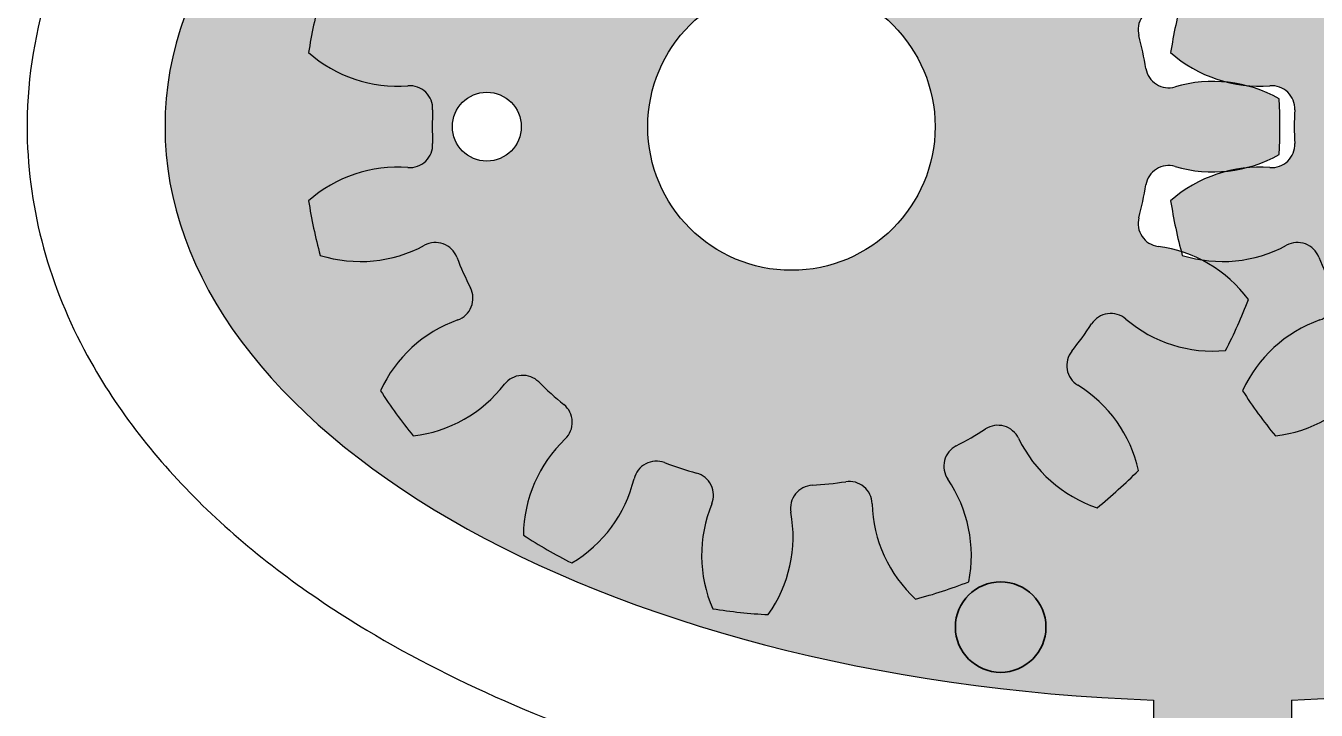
# Model space of a CAD drawing. Header units: millimetres. Extents: x -30196 to -29646, y -21694 to -21274.
# Drawn here: x -30030.02 to -30001.95, y -21411.72 to -21396.83 of the extents above; entities that cross this region are included whole.
import ezdxf

# ---------------------------------------------------------------- set-up
doc = ezdxf.new("R2010")
doc.units = ezdxf.units.MM
doc.layers.add('AM_8', color=1, linetype='Continuous', lineweight=25)

# ---------------------------------------------------------------- blocks, each defined once
blk = doc.blocks.new('e2')
at = {"lineweight": 30}
for centre, radius in [((0, 6.625), 0.75), ((0, 0), 3.125)]:
    blk.add_circle(centre, radius, dxfattribs=at)
at = {"color": 6, "lineweight": 30}
for centre, radius, start, end in [((0, 0), 10.625, 98.72179194000488, 105.278208059838), ((-3.813156028834783, 8.564488665400859), 2.93314621950437, 355.6376122819815, 41.3459205869194), ((3.813156028834783, 8.564488665400859), 2.93314621950437, 138.6540794130806, 184.3623877180185), ((0, 0), 10.625, 74.72179194016198, 81.27820805999514), ((0, 9.375), 2.93314621950437, 162.6540794131785, 208.362387718167), ((0, 9.375), 2.93314621950437, 331.6376122818331, 17.34592058682151), ((0, 0), 10.625, 122.7217919400385, 129.2782080599219), ((-6.966982738849765, 6.273099434616597), 2.93314621950437, 19.63761228198677, 65.345920586793), ((6.966982738849765, 6.273099434616597), 2.93314621950437, 114.654079413207, 160.3623877180133), ((0, 0), 10.625, 50.72179194007808, 57.2782080599615), ((-3.813156028834783, 8.564488665400859), 2.93314621950437, 186.6540794132459, 232.3623877181557), ((-0.3899559764831793, 8.303348155193817), 0.5, 175.6376122819815, 272.6888463020127), ((0.3899559764831793, 8.303348155193817), 0.5, 267.3111536979873, 4.362387718018495), ((3.813156028834783, 8.564488665400859), 2.93314621950437, 307.6376122818443, 353.3459205867541), ((-3.021033443939814, 7.744095375226607), 0.5, 291.3111536980895, 28.36238771816699), ((3.021033443939814, 7.744095375226607), 0.5, 151.637612281833, 248.6888463019105), ((0, 0), 7.8125, 87.31115369798731, 92.68884630201268), ((-3.733518465931411, 7.426876605582947), 0.5, 199.6376122819867, 296.6888463020224), ((0, 0), 7.8125, 111.3111536980895, 116.6888463020224), ((0, 0), 7.8125, 63.31115369797758, 68.68884630191054), ((3.733518465931411, 7.426876605582947), 0.5, 243.3111536979776, 340.3623877180132), ((-5.909658736673009, 5.845818151985441), 0.5, 315.3111536980223, 52.36238771815568), ((5.909658736673009, 5.845818151985441), 0.5, 127.6376122818443, 224.6888463019777), ((0, 0), 10.625, 146.721791939949, 153.2782080599659), ((-8.916154840266245, 2.897034322264517), 2.93314621950437, 43.63761228185203, 89.34592058683705), ((8.916154840266245, 2.897034322264517), 2.93314621950437, 90.65407941316295, 136.362387718148), ((0, 0), 10.625, 26.72179194003405, 33.27820806005096), ((0, 0), 7.8125, 135.3111536980223, 140.6888463020146), ((0, 0), 7.8125, 39.31115369798542, 44.68884630197773), ((-6.966982738849765, 6.273099434616597), 2.93314621950437, 210.6540794131534, 256.3623877181242), ((-6.431521694670664, 5.266230619807175), 0.5, 223.6376122818521, 320.6888463020146), ((6.431521694670664, 5.266230619807175), 0.5, 219.3111536979854, 316.362387718148), ((6.966982738849765, 6.273099434616597), 2.93314621950437, 283.6376122818758, 329.3459205868465), ((-7.776450346274942, 2.936745862669341), 0.5, 339.3111536980178, 76.36238771812424), ((7.776450346274942, 2.936745862669341), 0.5, 103.6376122818758, 200.6888463019821), ((0, 0), 7.8125, 159.3111536980179, 164.6888463019964), ((0, 0), 7.8125, 15.31115369800354, 20.68884630198211), ((-8.017456393856264, 2.195005517667596), 0.5, 247.6376122818487, 344.6888463019965), ((8.017456393856264, 2.195005517667596), 0.5, 195.3111536980036, 292.3623877181513), ((0, 0), 10.625, 170.7217919400866, 177.2782080598584), ((-9.323642769079015, -0.9799543431327038), 2.93314621950437, 67.63761228184867, 113.3459205869055), ((9.192798228323227, -0.3027362382381398), 2.261209019701503, 54.24985161595368, 115.827068113219), ((2.546585164964199e-10, 2.546585164964199e-11), 10.62499999974242, 2.721791940141617, 8.292447508360153), ((-8.916154840266245, 2.897034322264517), 2.93314621950437, 234.6540794130817, 280.3623877180716), ((8.916154840266245, 2.897034322264517), 2.93314621950437, 259.6376122819284, 305.3459205869183), ((-8.298623044174747, -0.4801164657947083), 0.5, 3.311153698048589, 100.3623877180716), ((8.298623044174747, -0.4801164657947083), 0.5, 79.63761228192838, 176.6888463019514), ((0, 0), 7.8125, 183.3111536980486, 188.6888463020397), ((0, 0), 7.8125, 351.3111536979603, 356.6888463019514), ((-8.217100046244013, -1.255755979484093), 0.5, 271.6376122819939, 8.68884630203973), ((8.217100046244013, -1.255755979484093), 0.5, 171.3111536979603, 268.3623877180061), ((-8.118988160480512, -4.6875), 2.93314621950437, 91.63761228199394, 137.3459205867088), ((8.118988160480512, -4.6875), 2.93314621950437, 42.65407941329116, 88.36238771800606), ((0, 0), 10.625, 194.7217919401221, 201.2782080599105), ((0, 0), 10.625, 338.7217919400895, 345.2782080598779), ((-7.385888427110331, -3.813962295604142), 0.5, 27.3111536980692, 124.3623877181518), ((7.385888427110331, -3.813962295604142), 0.5, 55.63761228184823, 152.6888463019308), ((-9.323642769079015, -0.9799543431327038), 2.93314621950437, 258.654079413144, 304.3623877181518), ((0, 0), 7.8125, 207.3111536980692, 212.688846302026), ((0, 0), 7.8125, 327.311153697974, 332.6888463019308), ((9.323642769079015, -0.9799543431327038), 2.93314621950437, 235.6376122818482, 281.3459205868559), ((-6.995932450627151, -4.489385859593312), 0.5, 295.6376122819009, 32.68884630202601), ((6.995932450627151, -4.489385859593312), 0.5, 147.311153697974, 244.3623877180991), ((-5.510486740240594, -7.584534322264517), 2.93314621950437, 115.6376122819009, 161.3459205867765), ((5.510486740240594, -7.584534322264517), 2.93314621950437, 18.65407941322349, 64.36238771809907), ((-5.196066602307837, -6.488339395746152), 0.5, 51.31115369800138, 148.3623877180731), ((0, 0), 7.8125, 231.3111536980014, 236.6888463019745), ((0, 0), 7.8125, 303.3111536980255, 308.6888463019986), ((5.196066602307837, -6.488339395746152), 0.5, 31.63761228192687, 128.6888463019986), ((-8.118988160480512, -4.6875), 2.93314621950437, 282.6540794131773, 328.3623877180731), ((8.118988160480512, -4.6875), 2.93314621950437, 211.6376122819269, 257.3459205868227), ((0, 0), 10.625, 218.7217919400437, 225.2782080599095), ((-4.565104578243336, -6.946760139788239), 0.5, 319.6376122819569, 56.68884630197451), ((4.565104578243336, -6.946760139788239), 0.5, 123.3111536980255, 220.3623877180431), ((0, 0), 10.625, 314.7217919400905, 321.2782080599563), ((-1.94917210141648, -9.170133756877476), 2.93314621950437, 139.637612281957, 185.3459205867506), ((1.94917210141648, -9.170133756877476), 2.93314621950437, 354.6540794132494, 40.36238771804305), ((-2.107797657183255, -8.040823669649399), 0.5, 75.3111536980353, 172.3623877181136), ((0, 0), 7.8125, 255.3111536980353, 260.6888463020459), ((0, 0), 7.8125, 279.3111536979541, 284.6888463019647), ((2.107797657183255, -8.040823669649399), 0.5, 7.637612281886358, 104.6888463019647), ((-1.344928651607916, -8.202976482480153), 0.5, 343.637612281947, 80.68884630204585), ((1.344928651604278, -8.202976482480153), 0.5, 99.31115369795415, 196.362387718053), ((-5.510486740240594, -7.584534322264517), 2.93314621950437, 306.6540794132307, 352.3623877181136), ((5.510486740240594, -7.584534322264517), 2.93314621950437, 187.6376122818864, 233.3459205867693), ((1.94917210141648, -9.170133756877476), 2.93314621950437, 163.637612281947, 209.3459205868645), ((-1.94917210141648, -9.170133756877476), 2.93314621950437, 330.6540794131356, 16.36238771805299), ((0, 0), 10.625, 242.7217919400751, 249.2782080600118), ((0, 0), 10.625, 290.7217919399882, 297.2782080599249), ((0, 0), 10.625, 266.7217919400488, 273.2782080599512)]:
    blk.add_arc(centre, radius, start, end, dxfattribs=at)
blk = doc.blocks.new('e1')
at = {"lineweight": 30}
for centre, radius in [((0, 6.625), 0.75), ((0, 0), 3.125)]:
    blk.add_circle(centre, radius, dxfattribs=at)
at = {"color": 6, "lineweight": 30}
for centre, radius, start, end in [((1.94917210141648, 9.170133756877476), 2.93314621950437, 150.6540794131355, 196.362387718053), ((0, 0), 10.625, 86.72179194004883, 93.27820805995115), ((-1.94917210141648, 9.170133756877476), 2.93314621950437, 343.637612281947, 29.34592058686447), ((0, 0), 10.625, 110.7217919399882, 117.2782080599249), ((-5.510486740240594, 7.584534322264517), 2.93314621950437, 7.637612281886358, 53.34592058676932), ((5.510486740240594, 7.584534322264517), 2.93314621950437, 126.6540794132307, 172.3623877181136), ((0, 0), 10.625, 62.72179194007514, 69.27820806001183), ((-1.94917210141648, 9.170133756877476), 2.93314621950437, 174.6540794130419, 220.3623877180431), ((1.94917210141648, 9.170133756877476), 2.93314621950437, 319.6376122819569, 5.345920586750561), ((-1.344928651607916, 8.202976482480153), 0.5, 279.3111536979541, 16.36238771805299), ((1.344928651604278, 8.202976482480153), 0.5, 163.637612281947, 260.6888463020459), ((-2.107797657183255, 8.040823669649399), 0.5, 187.6376122818864, 284.6888463019647), ((2.107797657183255, 8.040823669649399), 0.5, 255.3111536980353, 352.3623877181136), ((0, 0), 7.8125, 99.31115369795415, 104.6888463019647), ((0, 0), 7.8125, 75.3111536980353, 80.68884630204585), ((0, 0), 10.625, 134.7217919400905, 141.2782080599563), ((-8.118988160480512, 4.6875), 2.93314621950437, 31.63761228192687, 77.34592058682271), ((8.118988160480512, 4.6875), 2.93314621950437, 102.6540794131773, 148.3623877180731), ((0, 0), 10.625, 38.72179194004374, 45.27820805990948), ((-4.565104578243336, 6.946760139788239), 0.5, 303.3111536980255, 40.36238771804305), ((4.565104578243336, 6.946760139788239), 0.5, 139.637612281957, 236.6888463019745), ((-5.510486740240594, 7.584534322264517), 2.93314621950437, 198.6540794132235, 244.3623877180991), ((0, 0), 7.8125, 123.3111536980255, 128.6888463019986), ((0, 0), 7.8125, 51.31115369800138, 56.68884630197451), ((5.510486740240594, 7.584534322264517), 2.93314621950437, 295.6376122819009, 341.3459205867765), ((-5.196066602307837, 6.488339395746152), 0.5, 211.6376122819269, 308.6888463019986), ((5.196066602307837, 6.488339395746152), 0.5, 231.3111536980014, 328.3623877180731), ((-6.995932450627151, 4.489385859593312), 0.5, 327.311153697974, 64.36238771809907), ((6.995932450627151, 4.489385859593312), 0.5, 115.6376122819009, 212.688846302026), ((0, 0), 7.8125, 147.311153697974, 152.6888463019308), ((0, 0), 7.8125, 27.3111536980692, 32.68884630202601), ((0, 0), 10.625, 158.7217919400895, 165.2782080598778), ((-9.323642769079015, 0.9799543431327038), 2.93314621950437, 55.63761228184823, 101.345920586856), ((9.323642769079015, 0.9799543431327038), 2.93314621950437, 78.65407941314403, 124.3623877181518), ((0, 0), 10.625, 14.72179194012215, 21.27820805991046), ((-7.385888427110331, 3.813962295604142), 0.5, 235.6376122818482, 332.6888463019308), ((7.385888427110331, 3.813962295604142), 0.5, 207.3111536980692, 304.3623877181518), ((-8.118988160480512, 4.6875), 2.93314621950437, 222.6540794132912, 268.3623877180061), ((8.118988160480512, 4.6875), 2.93314621950437, 271.6376122819939, 317.3459205867088), ((-8.217100046244013, 1.255755979484093), 0.5, 351.3111536979603, 88.36238771800606), ((8.217100046244013, 1.255755979484093), 0.5, 91.63761228199394, 188.6888463020397), ((0, 0), 7.8125, 171.3111536979603, 176.6888463019514), ((0, 0), 7.8125, 3.311153698048589, 8.68884630203973), ((-8.298623044174747, 0.4801164657947083), 0.5, 259.6376122819284, 356.6888463019514), ((8.298623044174747, 0.4801164657947083), 0.5, 183.3111536980486, 280.3623877180716), ((-8.916154840266245, -2.897034322264517), 2.93314621950437, 79.63761228192838, 125.3459205869184), ((8.916154840266245, -2.897034322264517), 2.93314621950437, 54.65407941308165, 100.3623877180716), ((-1.746229827404022e-10, -1.818989403545856e-11), 10.62499999982308, 182.7217919401416, 188.3528936954908), ((0, 0), 10.625, 350.7217919400866, 357.2782080598583), ((-9.1983634763601, 0.3315405483626819), 2.289573104635588, 234.9791495386659, 295.6383961484495), ((-8.017456393856264, -2.195005517667596), 0.5, 15.31115369800354, 112.3623877181513), ((8.017456393856264, -2.195005517667596), 0.5, 67.63761228184867, 164.6888463019964), ((9.323642769079015, 0.9799543431327038), 2.93314621950437, 247.6376122818487, 293.3459205869054), ((0, 0), 7.8125, 195.3111536980036, 200.6888463019821), ((0, 0), 7.8125, 339.3111536980178, 344.6888463019965), ((-7.776450346274942, -2.936745862669341), 0.5, 283.6376122818758, 20.68884630198211), ((7.776450346274942, -2.936745862669341), 0.5, 159.3111536980179, 256.3623877181242), ((-6.966982738849765, -6.273099434616597), 2.93314621950437, 103.6376122818758, 149.3459205868466), ((6.966982738849765, -6.273099434616597), 2.93314621950437, 30.65407941315344, 76.36238771812424), ((-6.431521694670664, -5.266230619807175), 0.5, 39.31115369798542, 136.362387718148), ((6.431521694670664, -5.266230619807175), 0.5, 43.63761228185203, 140.6888463020146), ((0, 0), 10.625, 206.7217919400341, 213.278208060051), ((-8.916154840266245, -2.897034322264517), 2.93314621950437, 270.6540794131629, 316.362387718148), ((0, 0), 7.8125, 219.3111536979854, 224.6888463019777), ((0, 0), 7.8125, 315.3111536980223, 320.6888463020146), ((8.916154840266245, -2.897034322264517), 2.93314621950437, 223.6376122818521, 269.3459205868371), ((0, 0), 10.625, 326.721791939949, 333.2782080599659), ((-5.909658736673009, -5.845818151985441), 0.5, 307.6376122818443, 44.68884630197773), ((5.909658736673009, -5.845818151985441), 0.5, 135.3111536980223, 232.3623877181557), ((-3.813156028834783, -8.564488665400859), 2.93314621950437, 127.6376122818443, 173.3459205867541), ((3.813156028834783, -8.564488665400859), 2.93314621950437, 6.65407941324589, 52.36238771815568), ((-3.733518465931411, -7.426876605579309), 0.5, 63.31115369797758, 160.3623877180133), ((0, 0), 7.8125, 243.3111536979776, 248.6888463019105), ((0, 0), 7.8125, 291.3111536980895, 296.6888463020224), ((3.733518465931411, -7.426876605579309), 0.5, 19.63761228198677, 116.6888463020224), ((-6.966982738849765, -6.273099434616597), 2.93314621950437, 294.654079413207, 340.3623877180132), ((-3.021033443939814, -7.744095375226607), 0.5, 331.6376122818331, 68.68884630191054), ((3.021033443939814, -7.744095375226607), 0.5, 111.3111536980895, 208.362387718167), ((6.966982738849765, -6.273099434616597), 2.93314621950437, 199.6376122819867, 245.345920586793), ((-0.3899559764831793, -8.303348155193817), 0.5, 87.31115369798731, 184.3623877180185), ((0, 0), 7.8125, 267.3111536979873, 272.6888463020127), ((0.3899559764831793, -8.303348155193817), 0.5, 355.6376122819815, 92.68884630201268), ((0, -9.375), 2.93314621950437, 151.637612281833, 197.3459205868215), ((0, -9.375), 2.93314621950437, 342.6540794131785, 28.36238771816699), ((0, 0), 10.625, 230.7217919400781, 237.2782080599615), ((-3.813156028834783, -8.564488665400859), 2.93314621950437, 318.6540794130806, 4.362387718018495), ((3.813156028834783, -8.564488665400859), 2.93314621950437, 175.6376122819815, 221.3459205869194), ((0, 0), 10.625, 302.7217919400385, 309.278208059922), ((0, 0), 10.625, 254.7217919401619, 261.2782080599951), ((0, 0), 10.625, 278.7217919400049, 285.278208059838)]:
    blk.add_arc(centre, radius, start, end, dxfattribs=at)
blk = doc.blocks.new('bloque')
at = {"lineweight": 30}
for p, q in [((3, -32.47338849731386), (3, -40)), ((6, -32.47338849731386), (6, -40))]:
    blk.add_line(p, q, dxfattribs=at)
for start_param, end_param in [(4.777652692010582, 7.788717922348591), (7.919245345600376, 10.93031057593838)]:
    blk.add_ellipse((4.5, -20), major_axis=(-23, 0), ratio=0.5434782608695652, start_param=start_param, end_param=end_param, dxfattribs=at)
blk.add_open_spline([(-1.424977175935055, -4.892827157724241), (-2.92374984307753, -5.094320627144043), (-4.392543210138683, -5.37289196643178), (-8.645255426174117, -6.432437170700723), (-11.2722842330586, -7.435612314020545), (-15.06521450265427, -9.576656324050418), (-16.42673611589998, -10.55964519811459), (-18.45257975888308, -12.5020210928742), (-19.2043971713465, -13.40395006135441), (-20.38446822525293, -15.28782868452981), (-20.82888504589209, -16.25887438888094), (-21.39614839488422, -18.26121229485216), (-21.52762151860225, -19.2867053509035), (-21.46811855664782, -21.1458688821258), (-21.33368845879158, -21.9808187348608), (-20.86420823950903, -23.59477951697045), (-20.53031170042595, -24.37622394878417), (-19.45885908504715, -26.28472960739964), (-18.59953166810374, -27.35660344953067), (-16.57421024594078, -29.30050777413999), (-15.40496793785496, -30.17388008857233), (-12.10905730452941, -32.15533259020231), (-9.808747943650815, -33.13010370212942), (-5.441579504138645, -34.41730362859744), (-3.460828524464887, -34.83351373885307), (-1.425005756125756, -35.10717429929355)], degree=3, knots=[4.954980096992549, 4.954980096992549, 4.954980096992549, 4.954980096992549, 5.14224467141907, 5.14224467141907, 5.516773820272112, 5.516773820272112, 5.767563485023053, 5.767563485023053, 5.95497249159128, 5.95497249159128, 6.130104256674407, 6.130104256674407, 6.300325975215877, 6.300325975215877, 6.439882453339902, 6.439882453339902, 6.579438931463926, 6.579438931463926, 6.798754017790848, 6.798754017790848, 7.018069104117769, 7.018069104117769, 7.357002176123697, 7.357002176123697, 7.611391200057779, 7.611391200057779, 7.611391200057779, 7.611391200057779], dxfattribs=at)

msp = doc.modelspace()

# ---------------------------------------------------------------- hatches: boundary and pattern name
at = {"layer": 'AM_8'}
h = msp.add_hatch(color=4, dxfattribs=at)
edge = h.paths.add_edge_path()
edge.add_line((-29991.82665022439, -21388.41936323878), (-29991.91416465121, -21388.7524322324))
edge.add_arc((-29994.61425146647, -21399.02862589493), 10.625, 68.7217919400913, 75.27820805996208, ccw=False)
edge.add_arc((-29993.63429712334, -21389.70498312586), 2.93314621950437, -34.36238771816443, 11.34592058687349, ccw=False)
edge.add_arc((-29990.80028917086, -21391.64273746782), 0.5, 145.6376122824821, 242.6888463020204)
edge.add_arc((-29994.61425146647, -21399.02862589493), 7.8125, 57.311153697975385, 62.68884630200819, ccw=False)
edge.add_arc((-29990.12486560687, -21392.03269344431), 0.5, 237.3111536983746, 334.3623877180088)
edge.add_arc((-29987.0297171442, -21393.51813915469), 2.93314621950437, 108.65407941318969, 154.3623877179935, ccw=False)
edge.add_arc((-29994.61425146647, -21399.02862589493), 10.625, 44.7217919400868, 51.27820805994281, ccw=False)
edge.add_arc((-29989.92675146647, -21390.90963773445), 2.93314621950437, 301.63761228194517, 347.3459205868691, ccw=False)
edge.add_arc((-29988.12591207072, -21393.83255929263), 0.5, 121.6376122818176, 218.688846302031)
edge.add_arc((-29994.61425146647, -21399.02862589493), 7.8125, 33.31115369803001, 38.688846301987894, ccw=False)
edge.add_arc((-29987.66749132668, -21394.46352131669), 0.5, 213.3111536977368, 310.3623877182018)
edge.add_arc((-29985.44411770959, -21397.07945379352), 2.93314621950437, 84.65407941305261, 130.3623877179621, ccw=False)
edge.add_arc((-29994.61425146647, -21399.02862589493), 10.625, 20.721791939984485, 27.278208059935878, ccw=False)
edge.add_arc((-29987.0297171442, -21393.51813915469), 2.93314621950437, 277.6376122818689, 323.3459205867254, ccw=False)
edge.add_arc((-29986.57342779682, -21396.92082823775), 0.5, 97.63761228253384, 194.6888463020176)
edge.add_arc((-29994.61425146647, -21399.02862589493), 7.8125, 9.31115369794378, 14.688846301978117, ccw=False)
edge.add_arc((-29986.41127498399, -21397.68369724333), 0.5, 189.3111536991546, 286.3623877181117)
edge.add_arc((-29985.44411770959, -21400.97779799635), 2.93314621950437, 60.654079413110594, 106.362387717981, ccw=False)
edge.add_arc((-29994.61425146647, -21399.02862589493), 10.625, -3.2782080599516803, 3.278208059932126, ccw=False)
edge.add_arc((-29985.44411770959, -21397.07945379352), 2.93314621950437, 253.63761228193079, 299.3459205868545, ccw=False)
edge.add_arc((-29986.41127498399, -21400.37355454654), 0.5, 73.6376122822883, 170.6888463020121)
edge.add_arc((-29994.61425146647, -21399.02862589493), 7.8125, 345.3111536980477, 350.6888463020078, ccw=False)
edge.add_arc((-29986.57342779682, -21401.13642355212), 0.5, 165.3111536975792, 262.3623877178794)
edge.add_arc((-29987.0297171442, -21404.53911263518), 2.93314621950437, 36.65407941324543, 82.36238771806069, ccw=False)
edge.add_arc((-29994.61425146647, -21399.02862589493), 10.625, 332.72179194007253, 339.2782080599649, ccw=False)
edge.add_arc((-29985.44411770959, -21400.97779799635), 2.93314621950437, 229.6376122819838, 275.3459205868832, ccw=False)
edge.add_arc((-29987.66749132668, -21403.59373047318), 0.5, 49.63761228211578, 146.6888463020342)
edge.add_arc((-29994.61425146647, -21399.02862589493), 7.8125, 321.3111536980121, 326.6888463019847, ccw=False)
edge.add_arc((-29988.12591207072, -21404.22469249724), 0.5, 141.311153697969, 238.3623877179638)
edge.add_arc((-29989.92675146647, -21407.14761405542), 2.93314621950437, 12.654079413184718, 58.36238771809212, ccw=False)
edge.add_arc((-29994.61425146647, -21399.02862589493), 10.625, 308.721791940045, 315.2782080599409, ccw=False)
edge.add_arc((-29987.0297171442, -21404.53911263518), 2.93314621950437, 205.6376122819117, 251.34592058683302, ccw=False)
edge.add_arc((-29990.12486560687, -21406.02455834556), 0.5, 25.63761228254733, 122.6888463018506)
edge.add_arc((-29994.61425146647, -21399.02862589493), 7.8125, 297.3111536980637, 302.6888463020101, ccw=False)
edge.add_arc((-29990.80028917086, -21406.41451432204), 0.5, 117.3111536968563, 214.3623877184415)
edge.add_arc((-29993.63429712334, -21408.35226866401), 2.93314621950437, -11.345920586859506, 34.362387718006914, ccw=False)
edge.add_arc((-29994.61425146647, -21399.02862589493), 10.625, 284.7217919401278, 291.278208059927, ccw=False)
edge.add_arc((-29989.92675146647, -21407.14761405542), 2.93314621950437, 181.6376122820143, 227.3459205869912, ccw=False)
edge.add_arc((-29993.35849548698, -21407.24572594118), 0.5, 1.637612281178394, 98.68884630183368)
edge.add_arc((-29994.61425146647, -21399.02862589493), 7.8125, 273.31115369804564, 278.6888463020216, ccw=False)
edge.add_arc((-29994.13413500067, -21407.32724893911), 0.5, 93.31115369720419, 190.3623877180716)
edge.add_arc((-29997.51128578873, -21407.9447807352), 2.93314621950437, -35.34592058690532, 10.362387718021807, ccw=False)
edge.add_arc((-29994.61425146647, -21399.02862589493), 10.625, 260.7217919400808, 267.27820805993304, ccw=False)
edge.add_arc((-29993.63429712334, -21408.35226866401), 2.93314621950437, 157.6376122818725, 203.3459205868746, ccw=False)
edge.add_arc((-29996.80925698414, -21407.04608228879), 0.5, 337.637612281928, 434.6888463021975)
edge.add_arc((-29994.61425146647, -21399.02862589493), 7.8125, 249.3111536980135, 254.6888463019544, ccw=False)
edge.add_arc((-29997.55099732914, -21406.80507624121), 0.5, 69.3111536980179, 166.3623877181734)
edge.add_arc((-30000.88735090108, -21405.99560863378), 2.93314621950437, 300.654079413131, 346.36238771806535, ccw=False)
edge.add_arc((-29994.61425146647, -21399.02862589493), 10.625, 236.7217919399488, 243.27820805991792, ccw=False)
edge.add_arc((-29997.51128578873, -21407.9447807352), 2.93314621950437, 133.6376122818747, 179.3459205866571, ccw=False)
edge.add_arc((-29999.88048208628, -21405.46014758961), 0.5, 313.6376122824344, 410.6888463021759)
edge.add_arc((-29994.61425146647, -21399.02862589493), 7.8125, 225.3111536980277, 230.6888463019898, ccw=False)
edge.add_arc((-30000.46006961845, -21404.93828463161), 0.5, 45.31115369743272, 142.3623877179906)
edge.add_arc((-30003.17874013187, -21402.84178192377), 2.93314621950437, 276.6540794132261, 322.36238771807496, ccw=False)
edge.add_arc((-29994.61425146647, -21399.02862589493), 10.625, 212.7217919400406, 219.2782080599449, ccw=False)
edge.add_arc((-30000.88735090108, -21405.99560863378), 2.93314621950437, 109.6376122819886, 155.3459205868041, ccw=False)
edge.add_arc((-30002.04112807205, -21402.76214436087), 0.5, 289.6376122810052, 386.6888463020224)
edge.add_arc((-29994.61425146647, -21399.02862589493), 7.8125, 201.3111536980937, 206.6888463020014, ccw=False)
edge.add_arc((-30002.35834684169, -21402.04965933887), 0.5, 21.31115369696701, 118.3623877183504)
edge.add_arc((-30003.98925146647, -21399.02862589493), 2.93314621950437, 260.99999999984186, 298.3623877180079, ccw=False)
edge.add_arc((-30005.7797171442, -21404.53911263518), 2.93314621950437, 36.65407941324543, 63.00000000015598, ccw=False)
edge.add_arc((-30013.36425146647, -21399.02862589494), 10.625, 332.72179194007253, 339.2782080599649, ccw=False)
edge.add_arc((-30004.19411770959, -21400.97779799635), 2.93314621950437, 229.6376122819838, 275.3459205868832, ccw=False)
edge.add_arc((-30006.41749132668, -21403.59373047318), 0.5, 49.63761228211578, 146.6888463020342)
edge.add_arc((-30013.36425146647, -21399.02862589494), 7.8125, 321.3111536980121, 326.6888463019847, ccw=False)
edge.add_arc((-30006.87591207072, -21404.22469249725), 0.5, 141.311153697969, 238.3623877179638)
edge.add_arc((-30008.67675146647, -21407.14761405542), 2.93314621950437, 12.654079413184718, 58.36238771809212, ccw=False)
edge.add_arc((-30013.36425146647, -21399.02862589494), 10.625, 308.721791940045, 315.2782080599409, ccw=False)
edge.add_arc((-30005.7797171442, -21404.53911263518), 2.93314621950437, 205.6376122819117, 251.34592058683302, ccw=False)
edge.add_arc((-30008.87486560687, -21406.02455834557), 0.5, 25.63761228254733, 122.6888463018506)
edge.add_arc((-30013.36425146647, -21399.02862589494), 7.8125, 297.3111536980637, 302.6888463020101, ccw=False)
edge.add_arc((-30009.55028917086, -21406.41451432205), 0.5, 117.3111536968563, 214.3623877184415)
edge.add_arc((-30012.38429712334, -21408.35226866402), 2.93314621950437, -11.345920586859506, 34.362387718006914, ccw=False)
edge.add_arc((-30013.36425146647, -21399.02862589494), 10.625, 284.7217919401278, 291.278208059927, ccw=False)
edge.add_arc((-30008.67675146647, -21407.14761405542), 2.93314621950437, 181.6376122820143, 227.3459205869912, ccw=False)
edge.add_arc((-30012.10849548698, -21407.24572594118), 0.5, 1.637612281178394, 98.68884630183368)
edge.add_arc((-30013.36425146647, -21399.02862589494), 7.8125, 273.31115369804564, 278.6888463020216, ccw=False)
edge.add_arc((-30012.88413500067, -21407.32724893911), 0.5, 93.31115369720419, 190.3623877180716)
edge.add_arc((-30016.26128578873, -21407.9447807352), 2.93314621950437, -35.34592058690532, 10.362387718021807, ccw=False)
edge.add_arc((-30013.36425146647, -21399.02862589494), 10.625, 260.7217919400808, 267.27820805993304, ccw=False)
edge.add_arc((-30012.38429712334, -21408.35226866402), 2.93314621950437, 157.6376122818725, 203.3459205868746, ccw=False)
edge.add_arc((-30015.55925698414, -21407.04608228879), 0.5, 337.637612281928, 434.6888463021975)
edge.add_arc((-30013.36425146647, -21399.02862589494), 7.8125, 249.3111536980135, 254.6888463019544, ccw=False)
edge.add_arc((-30016.30099732914, -21406.80507624121), 0.5, 69.3111536980179, 166.3623877181734)
edge.add_arc((-30019.63735090108, -21405.99560863379), 2.93314621950437, 300.654079413131, 346.36238771806535, ccw=False)
edge.add_arc((-30013.36425146647, -21399.02862589494), 10.625, 236.7217919399488, 243.27820805991792, ccw=False)
edge.add_arc((-30016.26128578873, -21407.9447807352), 2.93314621950437, 133.6376122818747, 179.3459205866571, ccw=False)
edge.add_arc((-30018.63048208628, -21405.46014758961), 0.5, 313.6376122824344, 410.6888463021759)
edge.add_arc((-30013.36425146647, -21399.02862589494), 7.8125, 225.3111536980277, 230.6888463019898, ccw=False)
edge.add_arc((-30019.21006961845, -21404.93828463161), 0.5, 45.31115369743272, 142.3623877179906)
edge.add_arc((-30021.92874013187, -21402.84178192377), 2.93314621950437, 276.6540794132261, 322.36238771807496, ccw=False)
edge.add_arc((-30013.36425146647, -21399.02862589494), 10.625, 212.7217919400406, 219.2782080599449, ccw=False)
edge.add_arc((-30019.63735090108, -21405.99560863379), 2.93314621950437, 109.6376122819886, 155.3459205868041, ccw=False)
edge.add_arc((-30020.79112807205, -21402.76214436087), 0.5, 289.6376122813978, 386.6888463020224)
edge.add_arc((-30013.36425146647, -21399.02862589494), 7.8125, 201.3111536980937, 206.6888463019894, ccw=False)
edge.add_arc((-30021.10834684169, -21402.04965933888), 0.5, 21.31115369696701, 118.3623877183504)
edge.add_arc((-30022.73925146647, -21399.02862589494), 2.93314621950437, 252.6540794131825, 298.3623877180079, ccw=False)
edge.add_arc((-30013.36425146647, -21399.02862589494), 10.625, 188.721791940002, 195.2782080599368, ccw=False)
edge.add_arc((-30021.92874013187, -21402.84178192377), 2.93314621950437, 85.63761228194642, 131.3459205867484, ccw=False)
edge.add_arc((-30021.66759962166, -21399.41858187142), 0.5, 265.6376122813421, 362.6888463022111)
edge.add_arc((-30013.36425146647, -21399.02862589494), 7.8125, 177.3111536979979, 182.6888463019767, ccw=False)
edge.add_arc((-30021.66759962166, -21398.63866991845), 0.5, 357.3111536981857, 454.3623877178265)
edge.add_arc((-30021.92874013187, -21395.2154698661), 2.93314621950437, 228.6540794131108, 274.36238771819535, ccw=False)
edge.add_arc((-30013.36425146647, -21399.02862589494), 10.625, 164.7217919401682, 171.2782080599398, ccw=False)
edge.add_arc((-30022.73925146647, -21399.02862589494), 2.93314621950437, 61.63761228183341, 107.34592058705911, ccw=False)
edge.add_arc((-30021.10834684169, -21396.007592451), 0.5, 241.6376122825813, 338.6888463017163)
edge.add_arc((-30013.36425146647, -21399.02862589494), 7.8125, 153.3111536979748, 158.6888463019905, ccw=False)
edge.add_arc((-30020.79112807205, -21395.29510742901), 0.5, 333.3111536985372, 430.3623877182095)
edge.add_arc((-30019.63735090108, -21392.06164315609), 2.93314621950437, 204.6540794131959, 250.3623877180783, ccw=False)
edge.add_arc((-30013.36425146647, -21399.02862589494), 10.625, 140.7217919400676, 147.2782080599595, ccw=False)
edge.add_arc((-30021.92874013187, -21395.2154698661), 2.93314621950437, 37.637612281825284, 83.34592058684439, ccw=False)
edge.add_arc((-30019.21006961845, -21393.11896715827), 0.5, 217.6376122825941, 314.6888463019777)
edge.add_arc((-30013.36425146647, -21399.02862589494), 7.8125, 129.3111536979896, 134.6888463020101, ccw=False)
edge.add_arc((-30018.63048208628, -21392.59710420027), 0.5, 309.3111536981467, 406.362387718155)
edge.add_arc((-30016.26128578873, -21390.11247105467), 2.93314621950437, 180.6540794131338, 226.3623877180248, ccw=False)
edge.add_arc((-30013.36425146647, -21399.02862589494), 10.625, 116.7217919400382, 123.2782080599369, ccw=False)
edge.add_arc((-30019.63735090108, -21392.06164315609), 2.93314621950437, 13.637612281865586, 59.345920586782995, ccw=False)
edge.add_arc((-30016.30099732914, -21391.25217554866), 0.5, 193.6376122822318, 290.6888463019821)
edge.add_arc((-30013.36425146647, -21399.02862589494), 7.8125, 105.31115369801279, 110.6888463019865, ccw=False)
edge.add_arc((-30015.55925698414, -21391.01116950108), 0.5, 285.3111536983147, 382.3623877182307)
edge.add_arc((-30013.06151522823, -21389.83582766661), 2.261209019701503, 144.2498516160031, 205.827068113097, ccw=False)
edge.add_line((-30014.896650215, -21388.5147123003), (-30014.96528270352, -21388.04381916313))
edge.add_ellipse((-30003.98925146646, -21399.02862589494), major_axis=(23, 0), ratio=0.5434782608695652, start_angle=118.5039111555327, end_angle=266.2606647684775)
edge.add_line((-30005.48925146646, -21411.50201439226), (-30005.48925146646, -21419.02862589494))
edge.add_line((-30005.48925146646, -21419.02862589494), (-30002.48925146646, -21419.02862589494))
edge.add_line((-30002.48925146646, -21419.02862589494), (-30002.48925146646, -21411.50201439226))
edge.add_ellipse((-30003.98925146646, -21399.02862589494), major_axis=(23, 0), ratio=0.5434782608695652, start_angle=273.7393352315225, end_angle=418.0749978756958)
h = msp.add_hatch(color=59, dxfattribs=at)
edge = h.paths.add_edge_path()
edge.add_arc((-30013.36425146645, -21399.02862589492), 10.62499999999961, 308.7217919399193, 315.2782080597744)
edge.add_arc((-30008.67675146647, -21407.14761405542), 2.933146219499455, 12.65407941306158, 58.36238771801756)
edge.add_arc((-30006.87591207072, -21404.22469249725), 0.5000000000021139, 141.311153697969, 238.3623877181824, ccw=False)
edge.add_arc((-30013.36425146645, -21399.02862589492), 7.812499999999163, 321.3111536978413, 326.6888463018)
edge.add_arc((-30006.41749132668, -21403.59373047318), 0.5000000000014448, 49.637612281798226, 146.6888463022632, ccw=False)
edge.add_arc((-30004.19411770959, -21400.97779799635), 2.933146219503948, 229.6376122819838, 275.3459205866643)
edge.add_arc((-30013.36425146644, -21399.02862589489), 10.62499999999422, 332.72179193973, 339.27820805971)
edge.add_arc((-30005.77971714418, -21404.5391126352), 2.933146219509001, 36.65407941381421, 63.00000000069726)
edge.add_arc((-30003.98925146645, -21399.02862589494), 2.933146219503671, 252.65407941288998, 260.99999999955, ccw=False)
edge.add_arc((-29994.61425146656, -21399.0286258946), 10.62499999999914, 194.8149967577416, 195.278208061826, ccw=False)
edge.add_arc((-30005.7797171442, -21404.53911263518), 2.933146219505203, 72.26094479850104, 82.36238771813115)
edge.add_arc((-30005.32342779682, -21401.13642355212), 0.4999999999982461, 165.3111536978768, 262.36238771787936, ccw=False)
edge.add_arc((-30013.36425146648, -21399.02862589498), 7.812500000002629, 345.311153698326, 350.6888463023587)
edge.add_arc((-30005.16127498399, -21400.37355454655), 0.5000000000045729, 73.6376122820057, 170.688846300434, ccw=False)
edge.add_arc((-30004.1941177096, -21397.07945379352), 2.933146219503648, 253.6376122821553, 275.8695863581534)
edge.add_arc((-30003.17874013189, -21402.84178192377), 2.933146219504791, 95.86958635765131, 104.1173689597625, ccw=False)
edge.add_arc((-30004.1941177096, -21397.07945379353), 2.933146219503946, 284.1173689602795, 299.3459205870481)
edge.add_arc((-30013.36425146647, -21399.02862589493), 10.62499999999972, 356.7217919400483, 363.2782080599322)
edge.add_arc((-30004.19411770958, -21400.97779799636), 2.933146219506538, 60.65407941330419, 75.88263104097872)
edge.add_arc((-30003.17874013187, -21395.2154698661), 2.933146219503755, 255.8826310408925, 264.13041364113246, ccw=False)
edge.add_arc((-30004.19411770959, -21400.97779799635), 2.933146219503755, 84.13041364113242, 106.3623877181374)
edge.add_arc((-30005.16127498399, -21397.68369724333), 0.4999999999974136, 189.3111536979879, 286.3623877177117, ccw=False)
edge.add_arc((-30013.36425146646, -21399.02862589496), 7.812500000002442, 9.311153698128152, 14.68884630208812)
edge.add_arc((-30005.32342779682, -21396.92082823776), 0.4999999999990588, 97.63761228206522, 194.6888463020176, ccw=False)
edge.add_arc((-30005.77971714421, -21393.5181391547), 2.933146219506225, 277.6376122820097, 287.7390552015666)
edge.add_arc((-29994.61425146643, -21399.02862589478), 10.62499999999829, 164.7217919410199, 165.1850032450374, ccw=False)
edge.add_arc((-30003.98925146635, -21399.02862589491), 2.933146219494306, 99.0000000020608, 107.34592058939921, ccw=False)
edge.add_arc((-30005.7797171442, -21393.5181391547), 2.933146219502061, 297.0000000002573, 323.3459205867121)
edge.add_arc((-30013.36425146648, -21399.02862589492), 10.62499999999461, 20.72179193991112, 27.2782080598049)
edge.add_arc((-30004.19411770959, -21397.07945379353), 2.933146219505598, 84.65407941305266, 130.362387717916)
edge.add_arc((-30006.41749132668, -21394.46352131669), 0.4999999999987938, 213.3111536979658, 310.3623877178842, ccw=False)
edge.add_arc((-30013.36425146644, -21399.02862589498), 7.812500000001154, 33.31115369841473, 38.68884630238789)
edge.add_arc((-30006.87591207072, -21393.83255929263), 0.5000000000014776, 121.6376122820362, 218.688846302031, ccw=False)
edge.add_arc((-30008.67675146647, -21390.90963773446), 2.933146219506052, 301.6376122819079, 347.3459205868153)
edge.add_arc((-30013.36425146647, -21399.02862589494), 10.62499999999971, 44.72179194005907, 51.27820805995499)
edge.add_arc((-30005.7797171442, -21393.51813915469), 2.933146219505239, 108.654079413257, 154.3623877181831)
edge.add_arc((-30008.87486560687, -21392.03269344431), 0.4999999999958079, 237.31115369792428, 334.3623877178285, ccw=False)
edge.add_arc((-30013.36425146642, -21399.02862589496), 7.812499999998514, 57.31115369834576, 62.68884630229421)
edge.add_arc((-30009.55028917086, -21391.64273746783), 0.5000000000014571, 145.6376122815585, 242.6888463031437, ccw=False)
edge.add_arc((-30012.38429712334, -21389.70498312586), 2.933146219506124, 325.6376122819344, 371.3459205867899)
edge.add_arc((-30013.36425146647, -21399.02862589494), 10.62500000000249, 68.72179194005474, 75.27820805985326)
edge.add_arc((-30008.67675146647, -21390.90963773447), 2.933146219501868, 132.654079412764, 178.3623877176994)
edge.add_arc((-30012.10849548698, -21390.8115258487), 0.4999999999950845, 261.31115369810334, 358.3623877192383, ccw=False)
edge.add_arc((-30013.36425146647, -21399.02862589494), 7.812500000000413, 81.31115369795204, 86.68884630192768)
edge.add_arc((-30012.88413500067, -21390.73000285077), 0.4999999999983434, 169.6376122815183, 266.6888463027717, ccw=False)
edge.add_arc((-30016.26128578873, -21390.11247105467), 2.933146219501097, 349.6376122819083, 395.3459205868473)
edge.add_arc((-30013.36425146648, -21399.02862589468), 10.62499999974305, 92.72179194009391, 98.29244750846418)
edge.add_arc((-30013.06151522823, -21389.83582766662), 2.261209019697458, 144.2498516158205, 205.8270681132175)
edge.add_arc((-30015.55925698413, -21391.01116950108), 0.4999999999989549, -74.68884630270969, 22.36238771730092, ccw=False)
edge.add_arc((-30013.36425146647, -21399.02862589494), 7.812499999997343, 105.3111536980199, 110.6888463019616)
edge.add_arc((-30016.30099732914, -21391.25217554866), 0.5000000000038329, 193.6376122822317, 290.6888463018348, ccw=False)
edge.add_arc((-30019.63735090108, -21392.06164315609), 2.933146219503064, 13.63761228202044, 59.34592058696639)
edge.add_arc((-30013.36425146647, -21399.02862589494), 10.62500000000049, 116.7217919400821, 123.2782080600512)
edge.add_arc((-30016.26128578874, -21390.11247105465), 2.933146219511887, 180.6540794137007, 226.3623877185248)
edge.add_arc((-30018.63048208628, -21392.59710420027), 0.4999999999977291, -50.688846302175875, 46.36238771756558, ccw=False)
edge.add_arc((-30013.36425146646, -21399.02862589493), 7.81250000000007, 129.3111536980853, 134.6888463020478)
edge.add_arc((-30019.21006961845, -21393.11896715827), 0.4999999999984863, 217.6376122817548, 314.6888463022709, ccw=False)
edge.add_arc((-30021.92874013187, -21395.2154698661), 2.933146219502869, 37.63761228182538, 83.34592058669506)
edge.add_arc((-30013.36425146648, -21399.02862589495), 10.62499999999842, 140.7217919399571, 147.2782080598616)
edge.add_arc((-30019.63735090108, -21392.06164315608), 2.933146219506364, 204.6540794132605, 250.3623877180353)
edge.add_arc((-30020.79112807205, -21395.29510742901), 0.4999999999985759, -26.688846302022398, 70.36238771860218, ccw=False)
edge.add_arc((-30013.36425146647, -21399.02862589493), 7.812499999999433, 153.3111536980344, 158.6888463019311)
edge.add_arc((-30021.10834684169, -21396.007592451), 0.4999999999998626, 241.63761228164958, 338.68884630303296, ccw=False)
edge.add_arc((-30022.73925146646, -21399.02862589494), 2.933146219504049, 61.63761228205468, 107.3459205868853)
edge.add_arc((-30013.36425146648, -21399.02862589497), 10.62499999999837, 164.7217919399015, 171.2782080598369)
edge.add_arc((-30021.92874013188, -21395.2154698661), 2.933146219508041, 228.6540794134586, 274.3623877182608)
edge.add_arc((-30021.66759962166, -21398.63866991845), 0.4999999999990806, -2.688846302211118, 94.36238771865789, ccw=False)
edge.add_arc((-30013.36425146647, -21399.02862589498), 7.812499999997909, 177.3111536977035, 182.6888463016823)
edge.add_arc((-30021.66759962166, -21399.41858187142), 0.4999999999976582, -94.3623877178265, 2.6888463018142943, ccw=False)
edge.add_arc((-30021.92874013187, -21402.84178192377), 2.933146219504979, 85.63761228180466, 131.3459205868892)
edge.add_arc((-30013.36425146647, -21399.02862589491), 10.62500000000391, 188.7217919402183, 195.2782080599884)
edge.add_arc((-30022.73925146644, -21399.02862589493), 2.933146219498443, 252.6540794124873, 298.3623877176952)
edge.add_arc((-30021.10834684169, -21402.04965933888), 0.5000000000019516, 21.311153698435078, 118.36238771778551, ccw=False)
edge.add_arc((-30013.36425146647, -21399.02862589493), 7.812499999999355, 201.3111536980689, 206.6888463020849)
edge.add_arc((-30020.79112807205, -21402.76214436087), 0.5000000000009174, -70.3623877182095, 26.688846301462775, ccw=False)
edge.add_arc((-30019.63735090109, -21405.99560863379), 2.933146219504647, 109.6376122818309, 155.3459205867099)
edge.add_arc((-30013.36425146646, -21399.02862589495), 10.624999999999, 212.7217919399969, 219.2782080598897)
edge.add_arc((-30021.92874013187, -21402.84178192377), 2.933146219504815, 276.6540794132261, 322.362387718218)
edge.add_arc((-30019.21006961845, -21404.93828463161), 0.5000000000029716, 45.31115369831872, 142.3623877176605, ccw=False)
edge.add_arc((-30013.36425146648, -21399.02862589493), 7.812499999997513, 225.3111536980844, 230.6888463021062)
edge.add_arc((-30018.63048208628, -21405.46014758961), 0.4999999999992459, -46.362387718442676, 50.688846301589194, ccw=False)
edge.add_arc((-30016.26128578873, -21407.9447807352), 2.933146219501683, 133.6376122820242, 179.3459205869373)
edge.add_arc((-30013.36425146646, -21399.02862589494), 10.62499999999868, 236.7217919400359, 243.2782080599355)
edge.add_arc((-30019.63735090109, -21405.99560863379), 2.933146219510413, 300.6540794133755, 346.362387718237)
edge.add_arc((-30016.30099732914, -21406.80507624121), 0.5000000000022111, 69.3111536980179, 166.3623877177682, ccw=False)
edge.add_arc((-30013.36425146645, -21399.02862589495), 7.812499999999582, 249.3111536978449, 254.6888463018186)
edge.add_arc((-30015.55925698414, -21407.04608228879), 0.4999999999978185, -22.362387718230707, 74.68884630168532, ccw=False)
edge.add_arc((-30012.38429712334, -21408.35226866401), 2.933146219505203, 157.6376122820309, 203.3459205870422)
edge.add_arc((-30013.36425146652, -21399.02862589493), 10.62499999999953, 260.7217919403388, 267.278208060129)
edge.add_arc((-30016.26128578873, -21407.94478073519), 2.933146219497525, 324.6540794126573, 370.3623877177421)
edge.add_arc((-30012.88413500067, -21407.32724893911), 0.5000000000004161, 93.3111536985009, 190.3623877180716, ccw=False)
edge.add_arc((-30013.3642514665, -21399.02862589494), 7.812500000001621, 273.3111536982321, 278.6888463022894)
edge.add_arc((-30012.10849548699, -21407.24572594118), 0.4999999999986415, 1.6376122819880266, 98.6888463010095, ccw=False)
edge.add_arc((-30008.67675146646, -21407.14761405542), 2.933146219505713, 181.6376122818723, 227.3459205866294)
edge.add_arc((-30013.36425146642, -21399.02862589492), 10.62499999999825, 284.7217919397473, 291.2782080596172)
edge.add_arc((-30012.38429712334, -21408.35226866401), 2.933146219501996, 348.6540794129871, 394.362387718047)
edge.add_arc((-30009.55028917086, -21406.41451432205), 0.5000000000011354, 117.31115369835001, 214.3623877172826, ccw=False)
edge.add_arc((-30013.36425146646, -21399.02862589493), 7.812500000003868, 297.3111536978963, 302.6888463019139)
edge.add_arc((-30008.87486560687, -21406.02455834557), 0.499999999999552, 25.63761228199121, 122.68884630185059, ccw=False)
edge.add_arc((-30005.7797171442, -21404.53911263518), 2.933146219503039, 205.6376122820065, 251.3459205868103)
edge = h.paths.add_edge_path(flags=16)
edge.add_arc((-30019.98925146647, -21399.02862589493), 0.7500000000003154, -24.54338126696308, 191.4591559028431, ccw=False)
edge.add_arc((-30019.98925146647, -21399.02862589493), 0.7499999999996855, 191.4591559028431, 335.456618733037, ccw=False)
edge = h.paths.add_edge_path(flags=16)
edge.add_arc((-30013.36425146646, -21399.02862589494), 3.125000000002583, -51.59000507679821, 191.4591559025661, ccw=False)
edge.add_arc((-30013.36425146646, -21399.02862589494), 3.124999999996092, 191.4591559025661, 308.4099949232018, ccw=False)
h = msp.add_hatch(color=6, dxfattribs=at)
edge = h.paths.add_edge_path()
edge.add_arc((-29993.63429712334, -21408.35226866401), 2.933146219506588, 157.6376122819652, 203.345920586977)
edge.add_arc((-29994.61425146652, -21399.02862589493), 10.62499999999953, 260.7217919403388, 267.278208060129)
edge.add_arc((-29997.51128578873, -21407.94478073518), 2.933146219497525, 324.6540794126573, 370.3623877177421)
edge.add_arc((-29994.13413500067, -21407.32724893911), 0.4999999999997618, 93.3111536984768, 190.3623877176616, ccw=False)
edge.add_arc((-29994.6142514665, -21399.02862589494), 7.812500000001621, 273.3111536982321, 278.6888463022894)
edge.add_arc((-29993.35849548699, -21407.24572594118), 0.4999999999986415, 1.6376122819880266, 98.6888463010095, ccw=False)
edge.add_arc((-29989.92675146646, -21407.14761405542), 2.933146219505713, 181.6376122818723, 227.3459205866294)
edge.add_arc((-29994.61425146642, -21399.02862589492), 10.62499999999473, 284.7217919397523, 291.2782080596243)
edge.add_arc((-29993.63429712334, -21408.35226866401), 2.933146219501281, 348.6540794130568, 394.3623877181057)
edge.add_arc((-29990.80028917086, -21406.41451432204), 0.5000000000031888, 117.31115369854129, 214.3623877176268, ccw=False)
edge.add_arc((-29994.61425146649, -21399.02862589495), 7.81250000000106, 297.3111536981471, 302.6888463021801)
edge.add_arc((-29990.12486560688, -21406.02455834556), 0.500000000000649, 25.63761228181079, 122.6888463012746, ccw=False)
edge.add_arc((-29987.0297171442, -21404.53911263518), 2.933146219503039, 205.6376122820065, 251.3459205868103)
edge.add_arc((-29994.61425146645, -21399.02862589492), 10.62499999999961, 308.7217919399193, 315.2782080597744)
edge.add_arc((-29989.92675146647, -21407.14761405541), 2.933146219499455, 12.65407941306158, 58.36238771801756)
edge.add_arc((-29988.12591207072, -21404.22469249725), 0.4999999999990165, 141.3111536976436, 238.3623877179638, ccw=False)
edge.add_arc((-29994.61425146645, -21399.02862589491), 7.812500000001437, 321.3111536978204, 326.6888463017777)
edge.add_arc((-29987.66749132668, -21403.59373047318), 0.5000000000014448, 49.637612281798226, 146.6888463022632, ccw=False)
edge.add_arc((-29985.44411770959, -21400.97779799635), 2.933146219503948, 229.6376122819838, 275.3459205866643)
edge.add_arc((-29994.61425146644, -21399.02862589488), 10.62499999999422, 332.72179193973, 339.27820805971)
edge.add_arc((-29987.02971714419, -21404.53911263518), 2.933146219508323, 36.65407941355833, 82.36238771843178)
edge.add_arc((-29986.57342779682, -21401.13642355212), 0.4999999999982461, 165.3111536978768, 262.36238771787936, ccw=False)
edge.add_arc((-29994.61425146648, -21399.02862589497), 7.812500000002629, 345.311153698326, 350.6888463023587)
edge.add_arc((-29986.41127498399, -21400.37355454654), 0.5000000000033957, 73.63761228188832, 170.6888463012568, ccw=False)
edge.add_arc((-29985.44411770959, -21397.07945379351), 2.933146219506723, 253.6376122819508, 299.3459205867926)
edge.add_arc((-29994.61425146647, -21399.02862589493), 10.62499999999952, 356.7217919400679, 363.2782080599517)
edge.add_arc((-29985.44411770958, -21400.97779799635), 2.933146219503366, 60.65407941326936, 106.3623877182056)
edge.add_arc((-29986.41127498398, -21397.68369724333), 0.4999999999998793, 189.3111536979204, 286.3623877171943, ccw=False)
edge.add_arc((-29994.61425146646, -21399.02862589496), 7.812500000004209, 9.311153698207137, 14.68884630213973)
edge.add_arc((-29986.57342779682, -21396.92082823775), 0.4999999999999813, 97.63761228212059, 194.6888463024208, ccw=False)
edge.add_arc((-29987.0297171442, -21393.51813915469), 2.933146219505741, 277.6376122819393, 323.3459205867546)
edge.add_arc((-29994.61425146648, -21399.02862589491), 10.62499999999332, 20.72179193989278, 27.27820805978746)
edge.add_arc((-29985.44411770959, -21397.07945379352), 2.933146219501976, 84.65407941304603, 130.3623877179621)
edge.add_arc((-29987.66749132668, -21394.46352131669), 0.4999999999987938, 213.3111536979658, 310.3623877178842, ccw=False)
edge.add_arc((-29994.61425146644, -21399.02862589498), 7.812500000003152, 33.31115369843703, 38.68884630240871)
edge.add_arc((-29988.12591207072, -21393.83255929263), 0.5000000000014776, 121.6376122820362, 218.688846302031, ccw=False)
edge.add_arc((-29989.92675146647, -21390.90963773445), 2.933146219506052, 301.6376122819079, 347.3459205868153)
edge.add_arc((-29994.61425146647, -21399.02862589493), 10.62499999999971, 44.72179194005907, 51.27820805995499)
edge.add_arc((-29987.0297171442, -21393.51813915469), 2.933146219505239, 108.654079413257, 154.3623877181831)
edge.add_arc((-29990.12486560687, -21392.03269344431), 0.499999999997382, 237.31115369814938, 334.36238771745263, ccw=False)
edge.add_arc((-29994.61425146642, -21399.02862589496), 7.812499999998514, 57.31115369834576, 62.68884630229421)
edge.add_arc((-29990.80028917086, -21391.64273746783), 0.4999999999982246, 145.6376122812144, 242.6888463029524, ccw=False)
edge.add_arc((-29993.63429712334, -21389.70498312586), 2.93314621950407, 325.6376122819931, 371.3459205868595)
edge.add_arc((-29994.61425146647, -21399.02862589493), 10.62500000000249, 68.72179194005474, 75.27820805985326)
edge.add_arc((-29989.92675146647, -21390.90963773446), 2.933146219499192, 132.6540794128122, 178.3623877177705)
edge.add_arc((-29993.35849548698, -21390.81152584869), 0.4999999999950845, 261.31115369810334, 358.3623877192383, ccw=False)
edge.add_arc((-29994.61425146647, -21399.02862589493), 7.812499999996818, 81.311153697948, 86.68884630192615)
edge.add_arc((-29994.13413500067, -21390.73000285076), 0.5000000000019752, 169.6376122819284, 266.68884630279587, ccw=False)
edge.add_arc((-29997.51128578873, -21390.11247105466), 2.933146219501097, 349.6376122819083, 395.3459205868473)
edge.add_arc((-29994.61425146645, -21399.02862589476), 10.62499999982403, 92.72179194019101, 98.35289369566729)
edge.add_arc((-29994.2827109181, -21389.83026241856), 2.289573104644295, 144.9791495391406, 205.6383961486505)
edge.add_arc((-29996.80925698413, -21391.01116950108), 0.5000000000003391, -74.68884630259959, 22.362387717686488, ccw=False)
edge.add_arc((-29994.61425146647, -21399.02862589493), 7.812499999997343, 105.3111536980199, 110.6888463019616)
edge.add_arc((-29997.55099732914, -21391.25217554866), 0.5000000000004295, 193.6376122818266, 290.68884630198215, ccw=False)
edge.add_arc((-30000.88735090108, -21392.06164315609), 2.933146219503064, 13.63761228202044, 59.34592058696639)
edge.add_arc((-29994.61425146647, -21399.02862589493), 10.62500000000049, 116.7217919400821, 123.2782080600512)
edge.add_arc((-29997.51128578874, -21390.11247105465), 2.933146219511928, 180.6540794137717, 226.3623877185739)
edge.add_arc((-29999.88048208628, -21392.59710420026), 0.4999999999977291, -50.688846302175875, 46.36238771756558, ccw=False)
edge.add_arc((-29994.61425146646, -21399.02862589492), 7.812499999997256, 129.3111536981022, 134.6888463020666)
edge.add_arc((-30000.46006961845, -21393.11896715826), 0.4999999999984863, 217.6376122817548, 314.6888463022709, ccw=False)
edge.add_arc((-30003.17874013187, -21395.2154698661), 2.933146219505091, 37.63761228188165, 83.34592058670327)
edge.add_arc((-29994.61425146648, -21399.02862589495), 10.62500000000073, 140.7217919399419, 147.2782080598451)
edge.add_arc((-30000.88735090108, -21392.06164315608), 2.933146219504847, 204.6540794131959, 250.3623877180114)
edge.add_arc((-30002.04112807204, -21395.295107429), 0.4999999999961307, -26.688846302209697, 70.36238771938753, ccw=False)
edge.add_arc((-29994.61425146648, -21399.02862589496), 7.812500000001138, 153.3111536977719, 158.6888463016783)
edge.add_arc((-30002.35834684169, -21396.00759245099), 0.4999999999998626, 241.63761228164958, 338.68884630303296, ccw=False)
edge.add_arc((-30003.98925146646, -21399.02862589494), 2.93314621950725, 61.63761228208843, 98.9999999997849)
edge.add_arc((-30005.77971714421, -21393.5181391547), 2.933146219505426, 287.73905520172366, 297.00000000054285, ccw=False)
edge.add_arc((-29994.61425146647, -21399.02862589496), 10.62500000000166, 165.1850032440478, 171.2782080598592)
edge.add_arc((-30003.17874013188, -21395.21546986609), 2.93314621950837, 228.6540794135589, 255.8826310411339)
edge.add_arc((-30004.19411770959, -21400.97779799636), 2.933146219507374, 75.88263104090981, 84.13041364113968, ccw=False)
edge.add_arc((-30003.17874013187, -21395.2154698661), 2.933146219504128, 264.1304136410617, 274.3623877180536)
edge.add_arc((-30002.91759962166, -21398.63866991845), 0.5000000000027081, -2.6888463017946833, 94.36238771862622, ccw=False)
edge.add_arc((-29994.61425146647, -21399.02862589497), 7.812499999997738, 177.3111536977301, 182.688846301709)
edge.add_arc((-30002.91759962166, -21399.41858187142), 0.4999999999976582, -94.3623877178265, 2.6888463018142943, ccw=False)
edge.add_arc((-30003.17874013186, -21402.84178192377), 2.933146219504149, 85.63761228201724, 95.8695863582241)
edge.add_arc((-30004.19411770957, -21397.07945379352), 2.933146219501263, 275.86958635765853, 284.11736895977975, ccw=False)
edge.add_arc((-30003.17874013187, -21402.84178192377), 2.9331462195057, 104.1173689601244, 131.3459205868892)
edge.add_arc((-29994.61425146647, -21399.02862589491), 10.62500000000281, 188.7217919401795, 194.8149967559712)
edge.add_arc((-30005.77971714421, -21404.53911263517), 2.93314621950049, 62.999999999964814, 72.26094479832233, ccw=False)
edge.add_arc((-30003.98925146646, -21399.02862589493), 2.933146219505557, 260.9999999997718, 298.3623877181042)
edge.add_arc((-30002.35834684169, -21402.04965933887), 0.5000000000019516, 21.311153698435078, 118.36238771778551, ccw=False)
edge.add_arc((-29994.61425146647, -21399.02862589493), 7.812499999999355, 201.3111536980689, 206.6888463020849)
edge.add_arc((-30002.04112807205, -21402.76214436087), 0.5000000000009174, -70.36238771781689, 26.688846301462775, ccw=False)
edge.add_arc((-30000.88735090109, -21405.99560863378), 2.933146219499998, 109.6376122817878, 155.3459205867745)
edge.add_arc((-29994.61425146646, -21399.02862589494), 10.62500000000097, 212.7217919400134, 219.2782080599048)
edge.add_arc((-30003.17874013187, -21402.84178192377), 2.933146219504815, 276.6540794132261, 322.362387718218)
edge.add_arc((-30000.46006961845, -21404.93828463161), 0.5000000000029716, 45.31115369831872, 142.3623877176605, ccw=False)
edge.add_arc((-29994.61425146648, -21399.02862589493), 7.812499999997513, 225.3111536980844, 230.6888463021062)
edge.add_arc((-29999.88048208628, -21405.46014758961), 0.5000000000020606, -46.36238771815499, 50.68884630185329, ccw=False)
edge.add_arc((-29997.51128578873, -21407.9447807352), 2.933146219504317, 133.6376122819752, 179.3459205868662)
edge.add_arc((-29994.61425146646, -21399.02862589494), 10.62499999999868, 236.7217919400359, 243.2782080599355)
edge.add_arc((-30000.88735090109, -21405.99560863379), 2.933146219510413, 300.6540794133755, 346.362387718237)
edge.add_arc((-29997.55099732914, -21406.80507624121), 0.5000000000022111, 69.3111536980179, 166.3623877177682, ccw=False)
edge.add_arc((-29994.61425146645, -21399.02862589494), 7.812500000002985, 249.3111536978543, 254.6888463018257)
edge.add_arc((-29996.80925698414, -21407.04608228879), 0.5000000000013273, -22.36238771784508, 74.68884630179542, ccw=False)
edge = h.paths.add_edge_path(flags=16)
edge.add_arc((-29987.98925146646, -21399.02862589494), 0.7500000000024354, -150.9050125248566, 191.4591559022431, ccw=False)
edge.add_arc((-29987.98925146646, -21399.02862589494), 0.750000000002257, 191.4591559022431, 209.0949874751434, ccw=False)
edge = h.paths.add_edge_path(flags=16)
edge.add_arc((-29994.61425146647, -21399.02862589493), 3.125000000000463, -108.33706414486147, 191.4591559027101, ccw=False)
edge.add_arc((-29994.61425146647, -21399.02862589493), 3.125000000002186, 191.4591559027101, 251.6629358551385, ccw=False)
h = msp.add_hatch(color=5, dxfattribs=at)
edge = h.paths.add_edge_path()
edge.add_arc((-30008.81365860637, -21409.91358314082), 0.9848832851446083, 11.45915590272196, 340.0070675520569)
edge.add_arc((-30008.81365860637, -21409.91358314082), 0.9848832851445584, 340.0070675520569, 371.459155902722)

# ---------------------------------------------------------------- linework, layer by layer
at = {"lineweight": 35}
msp.add_circle((-30008.81365860638, -21409.91358314082), 0.9848832851484985, dxfattribs=at)

# ---------------------------------------------------------------- block references
msp.add_blockref('bloque', (-30008.48925146646, -21379.02862589494))
for name, p, rotation in [('e2', (-30013.36425146647, -21399.02862589494), 89.99999999999999), ('e1', (-29994.61425146647, -21399.02862589493), 270)]:
    msp.add_blockref(name, p, dxfattribs=dict(rotation=rotation))

doc.saveas('drawing.dxf')
